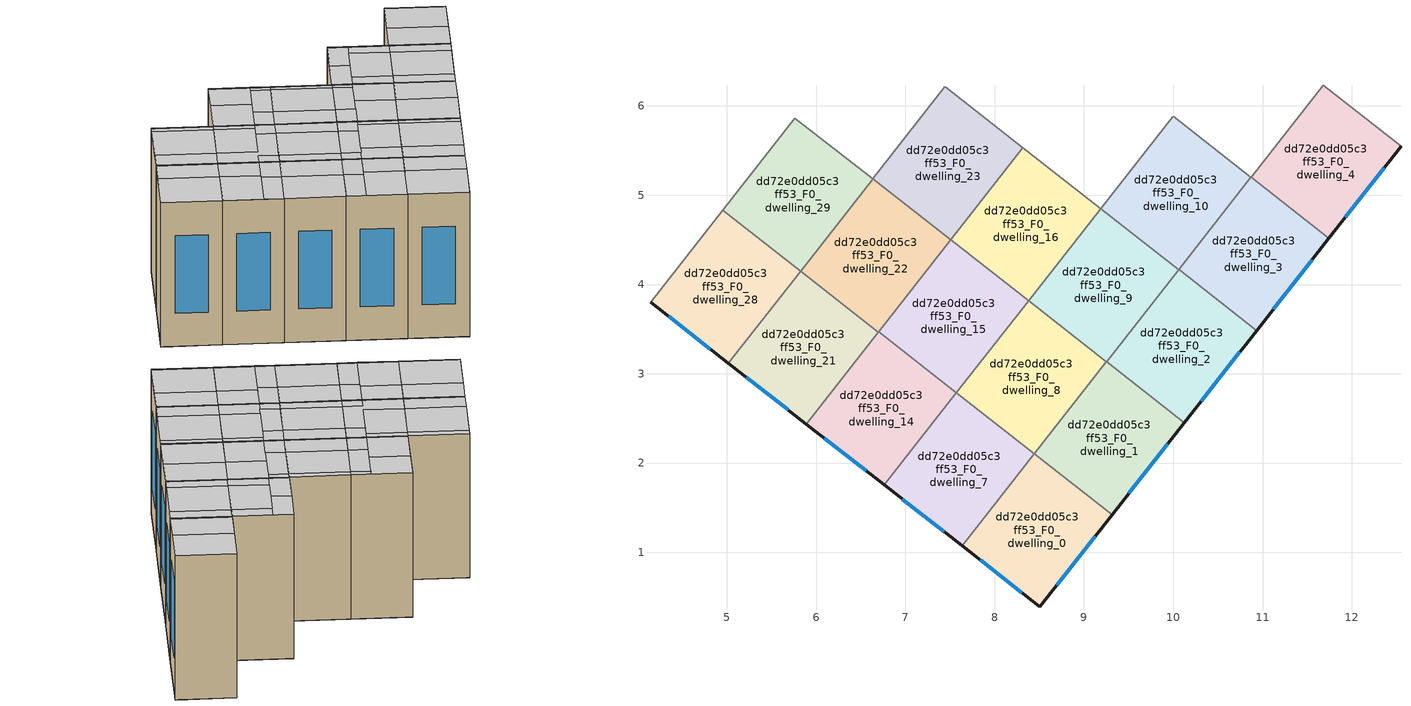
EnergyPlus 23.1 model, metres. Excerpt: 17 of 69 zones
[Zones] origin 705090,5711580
dd72e0dd05c3ff53_F0_dwelling_0
 floor ground (EU_floor_Construction): 8.51,0.39 9.31,1.42 8.44,2.11 7.64,1.07 z0
 wall outside (EU_wall_Construction): 9.31,1.42 8.51,0.39 7.64,1.07 z0:3
 wall to dd72e0dd05c3ff53_F0_dwelling_1 (EU_wall_Construction): 8.44,2.11 9.31,1.42 z0:3
 wall to dd72e0dd05c3ff53_F0_dwelling_7 (EU_wall_Construction): 7.64,1.07 8.44,2.1 z0:3
 window (EU_Window_Construction): 9.13,1.18 8.69,0.63 / 8.31,0.55 7.84,0.92 z0.69:2.31
 ceiling to dd72e0dd05c3ff53_F1_dwelling_0 (EU_floor_Construction): 9.02,1.05 8.51,0.39 7.64,1.07 8.15,1.73 z3
 ceiling to dd72e0dd05c3ff53_F1_dwelling_1 (EU_floor_Construction): 9.31,1.42 9.02,1.05 8.15,1.73 8.44,2.11 z3
dd72e0dd05c3ff53_F0_dwelling_1
 floor ground (EU_floor_Construction): 9.31,1.42 10.12,2.45 9.25,3.14 8.44,2.11 z0
 wall outside (EU_wall_Construction): 10.12,2.45 9.31,1.42 z0:3
 wall to dd72e0dd05c3ff53_F0_dwelling_2 (EU_wall_Construction): 9.25,3.14 10.12,2.45 z0:3
 wall to dd72e0dd05c3ff53_F0_dwelling_8 (EU_wall_Construction): 8.44,2.11 9.25,3.14 z0:3
 window (EU_Window_Construction): 9.94,2.22 9.5,1.66 z0.69:2.31
 ceiling to dd72e0dd05c3ff53_F1_dwelling_2 (EU_floor_Construction): 10.05,2.36 9.54,1.7 8.66,2.39 9.18,3.04 z3
 ceiling to dd72e0dd05c3ff53_F1_dwelling_3 (EU_floor_Construction): 10.12,2.45 10.05,2.36 9.18,3.04 9.25,3.14 z3
 ceiling to dd72e0dd05c3ff53_F1_dwelling_1 (EU_floor_Construction): 9.54,1.7 9.31,1.42 8.44,2.11 8.66,2.39 z3
dd72e0dd05c3ff53_F0_dwelling_10
 floor ground (EU_floor_Construction): 10.06,4.17 10.87,5.2 10,5.88 9.19,4.85 z0
 wall to dd72e0dd05c3ff53_F0_dwelling_9 (EU_wall_Construction): 10.06,4.17 9.19,4.85 z0:3
 wall to dd72e0dd05c3ff53_F0_dwelling_11 (EU_wall_Construction): 10,5.88 10.87,5.2 z0:3
 wall to dd72e0dd05c3ff53_F0_dwelling_17 (EU_wall_Construction): 9.19,4.85 10,5.88 z0:3
 wall to dd72e0dd05c3ff53_F0_dwelling_3 (EU_wall_Construction): 10.87,5.2 10.06,4.17 z0:3
 ceiling to dd72e0dd05c3ff53_F1_dwelling_5 (EU_floor_Construction): 10.72,5.01 10.21,4.36 9.63,4.81 10.14,5.47 z3
 ceiling to dd72e0dd05c3ff53_F1_dwelling_17 (EU_floor_Construction): 10.29,5.65 9.88,5.14 9.59,5.37 10,5.88 z3
 ceiling to dd72e0dd05c3ff53_F1_dwelling_16 (EU_floor_Construction): 9.88,5.14 9.48,4.62 9.19,4.85 9.59,5.36 z3
 ceiling to dd72e0dd05c3ff53_F1_dwelling_6 (EU_floor_Construction): 10.87,5.2 10.72,5.01 10.14,5.47 10.29,5.65 z3
 ceiling to dd72e0dd05c3ff53_F1_dwelling_4 (EU_floor_Construction): 10.21,4.36 10.06,4.17 9.48,4.62 9.63,4.81 z3
dd72e0dd05c3ff53_F0_dwelling_14
 floor ground (EU_floor_Construction): 6.76,1.75 7.57,2.79 6.7,3.47 5.89,2.44 z0
 wall outside (EU_wall_Construction): 6.76,1.75 5.89,2.44 z0:3
 wall to dd72e0dd05c3ff53_F0_dwelling_15 (EU_wall_Construction): 6.7,3.47 7.57,2.79 z0:3
 wall to dd72e0dd05c3ff53_F0_dwelling_21 (EU_wall_Construction): 5.89,2.44 6.7,3.47 z0:3
 wall to dd72e0dd05c3ff53_F0_dwelling_7 (EU_wall_Construction): 7.57,2.79 6.76,1.75 z0:3
 window (EU_Window_Construction): 6.56,1.91 6.09,2.28 z0.69:2.31
 ceiling to dd72e0dd05c3ff53_F1_dwelling_11 (EU_floor_Construction): 7.23,2.36 6.76,1.76 5.89,2.44 6.36,3.04 z3
 ceiling to dd72e0dd05c3ff53_F1_dwelling_12 (EU_floor_Construction): 7.57,2.79 7.23,2.36 6.36,3.04 6.7,3.47 z3
dd72e0dd05c3ff53_F0_dwelling_15
 floor ground (EU_floor_Construction): 7.57,2.79 8.38,3.82 7.51,4.5 6.7,3.47 z0
 wall to dd72e0dd05c3ff53_F0_dwelling_16 (EU_wall_Construction): 7.51,4.5 8.38,3.82 z0:3
 wall to dd72e0dd05c3ff53_F0_dwelling_22 (EU_wall_Construction): 6.7,3.47 7.51,4.5 z0:3
 wall to dd72e0dd05c3ff53_F0_dwelling_8 (EU_wall_Construction): 8.38,3.82 7.57,2.79 z0:3
 ceiling to dd72e0dd05c3ff53_F1_dwelling_12 (EU_floor_Construction): 7.71,2.96 7.57,2.79 6.7,3.47 6.83,3.64 z3
 ceiling to dd72e0dd05c3ff53_F1_dwelling_13 (EU_floor_Construction): 8.18,3.56 7.71,2.96 6.83,3.64 7.31,4.24 z3
 ceiling to dd72e0dd05c3ff53_F1_dwelling_14 (EU_floor_Construction): 8.38,3.82 8.18,3.56 7.31,4.24 7.51,4.5 z3
dd72e0dd05c3ff53_F0_dwelling_16
 floor ground (EU_floor_Construction): 8.38,3.82 9.19,4.85 8.32,5.53 7.51,4.5 z0
 wall to dd72e0dd05c3ff53_F0_dwelling_17 (EU_wall_Construction): 8.32,5.53 9.19,4.85 z0:3
 wall to dd72e0dd05c3ff53_F0_dwelling_23 (EU_wall_Construction): 7.51,4.5 8.32,5.53 z0:3
 wall to dd72e0dd05c3ff53_F0_dwelling_9 (EU_wall_Construction): 9.19,4.85 8.38,3.82 z0:3
 ceiling to dd72e0dd05c3ff53_F1_dwelling_14 (EU_floor_Construction): 8.65,4.16 8.38,3.82 7.51,4.5 7.78,4.85 z3
 ceiling to dd72e0dd05c3ff53_F1_dwelling_15 (EU_floor_Construction): 9.12,4.76 8.65,4.16 7.78,4.85 8.25,5.45 z3
 ceiling to dd72e0dd05c3ff53_F1_dwelling_16 (EU_floor_Construction): 8.84,5.12 9.19,4.85 9.12,4.76 8.25,5.45 8.32,5.53 z3
dd72e0dd05c3ff53_F0_dwelling_2
 floor ground (EU_floor_Construction): 10.12,2.45 10.93,3.49 10.06,4.17 9.25,3.14 z0
 wall outside (EU_wall_Construction): 10.93,3.49 10.12,2.45 z0:3
 wall to dd72e0dd05c3ff53_F0_dwelling_3 (EU_wall_Construction): 10.06,4.17 10.93,3.49 z0:3
 wall to dd72e0dd05c3ff53_F0_dwelling_9 (EU_wall_Construction): 9.25,3.14 10.06,4.17 z0:3
 window (EU_Window_Construction): 10.75,3.25 10.31,2.69 z0.69:2.31
 ceiling to dd72e0dd05c3ff53_F1_dwelling_3 (EU_floor_Construction): 10.56,3.02 10.12,2.45 9.25,3.14 9.69,3.7 z3
 ceiling to dd72e0dd05c3ff53_F1_dwelling_4 (EU_floor_Construction): 10.93,3.49 10.56,3.02 9.69,3.7 10.06,4.17 z3
dd72e0dd05c3ff53_F0_dwelling_21
 floor ground (EU_floor_Construction): 5.89,2.44 6.7,3.47 5.83,4.15 5.02,3.12 z0
 wall outside (EU_wall_Construction): 5.89,2.44 5.02,3.12 z0:3
 wall to dd72e0dd05c3ff53_F0_dwelling_22 (EU_wall_Construction): 5.83,4.15 6.7,3.47 z0:3
 wall to dd72e0dd05c3ff53_F0_dwelling_28 (EU_wall_Construction): 5.02,3.12 5.83,4.15 z0:3
 window (EU_Window_Construction): 5.69,2.59 5.22,2.96 z0.69:2.31
 ceiling to dd72e0dd05c3ff53_F1_dwelling_23 (EU_floor_Construction): 6.11,3.32 5.6,2.66 5.02,3.12 5.53,3.78 z3
 ceiling to dd72e0dd05c3ff53_F1_dwelling_12 (EU_floor_Construction): 6.7,3.47 6.36,3.04 6.07,3.27 6.41,3.7 z3
 ceiling adiabatic (EU_roof_Construction): 6.41,3.7 6.11,3.32 5.53,3.78 5.83,4.15 z3
 ceiling to dd72e0dd05c3ff53_F1_dwelling_11 (EU_floor_Construction): 6.36,3.04 5.89,2.44 5.6,2.66 6.07,3.27 z3
dd72e0dd05c3ff53_F0_dwelling_22
 floor ground (EU_floor_Construction): 6.7,3.47 7.51,4.5 6.64,5.18 5.83,4.15 z0
 wall to dd72e0dd05c3ff53_F0_dwelling_23 (EU_wall_Construction): 6.64,5.18 7.51,4.5 z0:3
 wall to dd72e0dd05c3ff53_F0_dwelling_29 (EU_wall_Construction): 5.83,4.15 6.64,5.18 z0:3
 ceiling to dd72e0dd05c3ff53_F1_dwelling_25 (EU_floor_Construction): 7.14,4.63 6.63,3.98 6.05,4.43 6.56,5.09 z3
 ceiling to dd72e0dd05c3ff53_F1_dwelling_12 (EU_floor_Construction): 6.83,3.64 6.7,3.47 6.41,3.7 6.54,3.87 z3
 ceiling to dd72e0dd05c3ff53_F1_dwelling_26 (EU_floor_Construction): 7.22,4.73 7.14,4.63 6.56,5.09 6.64,5.18 z3
 ceiling to dd72e0dd05c3ff53_F1_dwelling_14 (EU_floor_Construction): 7.51,4.5 7.31,4.24 7.02,4.47 7.22,4.73 z3
 ceiling adiabatic (EU_roof_Construction): 7.51,4.5 6.83,3.64 6.54,3.87 6.41,3.7 5.83,4.15 6.05,4.43 6.63,3.98 7.22,4.73 7.02,4.47 7.31,4.24 z3
dd72e0dd05c3ff53_F0_dwelling_23
 floor ground (EU_floor_Construction): 7.51,4.5 8.32,5.53 7.44,6.21 6.64,5.18 z0
 wall to dd72e0dd05c3ff53_F0_dwelling_24 (EU_wall_Construction): 7.44,6.21 8.32,5.53 z0:3
 wall to dd72e0dd05c3ff53_F0_dwelling_30 (EU_wall_Construction): 6.64,5.18 7.44,6.21 z0:3
 ceiling to dd72e0dd05c3ff53_F1_dwelling_26 (EU_floor_Construction): 7.66,5.29 7.22,4.73 6.64,5.18 7.08,5.75 z3
 ceiling to dd72e0dd05c3ff53_F1_dwelling_27 (EU_floor_Construction): 8.03,5.76 7.66,5.29 7.08,5.75 7.44,6.21 z3
 ceiling to dd72e0dd05c3ff53_F1_dwelling_14 (EU_floor_Construction): 7.78,4.85 7.51,4.5 7.22,4.73 7.49,5.07 z3
 ceiling to dd72e0dd05c3ff53_F1_dwelling_16 (EU_floor_Construction): 8.32,5.53 8.25,5.45 7.96,5.67 8.03,5.76 z3
 ceiling adiabatic (EU_roof_Construction): 8.32,5.53 7.51,4.5 7.78,4.85 7.49,5.07 7.96,5.67 8.25,5.45 z3
dd72e0dd05c3ff53_F0_dwelling_28
 floor ground (EU_floor_Construction): 5.02,3.12 5.83,4.15 4.95,4.83 4.15,3.8 z0
 wall outside (EU_wall_Construction): 5.02,3.12 4.15,3.8 z0:3
 wall adiabatic (EU_wall_Construction): 4.15,3.8 4.95,4.83 z0:3
 wall to dd72e0dd05c3ff53_F0_dwelling_29 (EU_wall_Construction): 4.95,4.83 5.83,4.15 z0:3
 window (EU_Window_Construction): 4.82,3.28 4.35,3.64 z0.69:2.31
 ceiling to dd72e0dd05c3ff53_F1_dwelling_24 (EU_floor_Construction): 5.83,4.15 5.53,3.78 4.66,4.46 4.95,4.83 z3
 ceiling to dd72e0dd05c3ff53_F1_dwelling_23 (EU_floor_Construction): 5.53,3.78 5.02,3.12 4.15,3.8 4.66,4.46 z3
dd72e0dd05c3ff53_F0_dwelling_29
 floor ground (EU_floor_Construction): 5.83,4.15 6.64,5.18 5.76,5.87 4.95,4.83 z0
 wall adiabatic (EU_wall_Construction): 4.95,4.83 5.76,5.87 z0:3
 wall to dd72e0dd05c3ff53_F0_dwelling_30 (EU_wall_Construction): 5.76,5.87 6.64,5.18 z0:3
 ceiling to dd72e0dd05c3ff53_F1_dwelling_25 (EU_floor_Construction): 6.56,5.09 6.05,4.43 5.18,5.11 5.69,5.77 z3
 ceiling to dd72e0dd05c3ff53_F1_dwelling_24 (EU_floor_Construction): 6.05,4.43 5.83,4.15 4.95,4.83 5.18,5.11 z3
 ceiling to dd72e0dd05c3ff53_F1_dwelling_26 (EU_floor_Construction): 6.64,5.18 6.56,5.09 5.69,5.77 5.76,5.86 z3
dd72e0dd05c3ff53_F0_dwelling_3
 floor ground (EU_floor_Construction): 10.93,3.49 11.74,4.52 10.87,5.2 10.06,4.17 z0
 wall outside (EU_wall_Construction): 11.74,4.52 10.93,3.49 z0:3
 wall to dd72e0dd05c3ff53_F0_dwelling_4 (EU_wall_Construction): 10.87,5.2 11.74,4.52 z0:3
 window (EU_Window_Construction): 11.55,4.28 11.12,3.72 z0.69:2.31
 ceiling to dd72e0dd05c3ff53_F1_dwelling_6 (EU_floor_Construction): 11.74,4.52 11.59,4.33 10.72,5.01 10.87,5.2 z3
 ceiling to dd72e0dd05c3ff53_F1_dwelling_5 (EU_floor_Construction): 11.59,4.33 11.08,3.67 10.21,4.36 10.72,5.01 z3
 ceiling to dd72e0dd05c3ff53_F1_dwelling_4 (EU_floor_Construction): 11.08,3.67 10.93,3.49 10.06,4.17 10.21,4.36 z3
dd72e0dd05c3ff53_F0_dwelling_4
 floor ground (EU_floor_Construction): 11.74,4.52 12.55,5.55 11.68,6.23 10.87,5.2 z0
 wall outside (EU_wall_Construction): 12.55,5.55 11.74,4.52 z0:3
 wall to dd72e0dd05c3ff53_F0_dwelling_5 (EU_wall_Construction): 11.68,6.23 12.55,5.55 z0:3
 wall to dd72e0dd05c3ff53_F0_dwelling_11 (EU_wall_Construction): 10.87,5.2 11.68,6.23 z0:3
 window (EU_Window_Construction): 12.36,5.31 11.93,4.76 z0.69:2.31
 ceiling to dd72e0dd05c3ff53_F1_dwelling_7 (EU_floor_Construction): 12.55,5.55 12.11,4.99 11.24,5.67 11.68,6.23 z3
 ceiling to dd72e0dd05c3ff53_F1_dwelling_6 (EU_floor_Construction): 12.11,4.99 11.74,4.52 10.87,5.2 11.24,5.67 z3
dd72e0dd05c3ff53_F0_dwelling_7
 floor ground (EU_floor_Construction): 7.64,1.07 8.44,2.1 7.57,2.79 6.76,1.75 z0
 wall outside (EU_wall_Construction): 7.64,1.07 6.76,1.75 z0:3
 wall to dd72e0dd05c3ff53_F0_dwelling_8 (EU_wall_Construction): 7.57,2.79 8.44,2.1 z0:3
 window (EU_Window_Construction): 7.43,1.23 6.96,1.6 z0.69:2.31
 ceiling to dd72e0dd05c3ff53_F1_dwelling_1 (EU_floor_Construction): 8.44,2.1 8.15,1.73 7.57,2.18 7.86,2.56 z3
 ceiling to dd72e0dd05c3ff53_F1_dwelling_0 (EU_floor_Construction): 7.73,2.4 7.57,2.18 8.15,1.73 7.64,1.07 7.05,1.53 7.52,2.13 z3
 ceiling to dd72e0dd05c3ff53_F1_dwelling_11 (EU_floor_Construction): 7.52,2.13 7.05,1.53 6.76,1.76 7.23,2.36 z3
 ceiling to dd72e0dd05c3ff53_F1_dwelling_12 (EU_floor_Construction): 7.86,2.56 7.83,2.52 7.52,2.13 7.23,2.36 7.57,2.79 z3
dd72e0dd05c3ff53_F0_dwelling_8
 floor ground (EU_floor_Construction): 8.44,2.1 9.25,3.14 8.38,3.82 7.57,2.79 z0
 wall to dd72e0dd05c3ff53_F0_dwelling_9 (EU_wall_Construction): 8.38,3.82 9.25,3.14 z0:3
 ceiling to dd72e0dd05c3ff53_F1_dwelling_2 (EU_floor_Construction): 9.18,3.04 8.66,2.39 8.08,2.84 8.6,3.5 z3
 ceiling to dd72e0dd05c3ff53_F1_dwelling_13 (EU_floor_Construction): 8.47,3.33 8,2.73 7.71,2.96 8.18,3.56 z3
 ceiling to dd72e0dd05c3ff53_F1_dwelling_1 (EU_floor_Construction): 8.66,2.39 8.44,2.1 7.86,2.56 8.08,2.84 z3
 ceiling to dd72e0dd05c3ff53_F1_dwelling_14 (EU_floor_Construction): 8.67,3.59 8.47,3.33 8.18,3.56 8.38,3.82 z3
 ceiling to dd72e0dd05c3ff53_F1_dwelling_12 (EU_floor_Construction): 8,2.73 7.86,2.56 7.57,2.79 7.71,2.96 z3
 ceiling to dd72e0dd05c3ff53_F1_dwelling_3 (EU_floor_Construction): 9.25,3.14 9.18,3.04 8.6,3.5 8.67,3.59 z3
dd72e0dd05c3ff53_F0_dwelling_9
 floor ground (EU_floor_Construction): 9.25,3.14 10.06,4.17 9.19,4.85 8.38,3.82 z0
 ceiling to dd72e0dd05c3ff53_F1_dwelling_4 (EU_floor_Construction): 10.06,4.17 9.69,3.7 9.11,4.16 9.48,4.62 z3
 ceiling to dd72e0dd05c3ff53_F1_dwelling_14 (EU_floor_Construction): 8.94,3.93 8.67,3.59 8.38,3.82 8.65,4.16 z3
 ceiling adiabatic (EU_roof_Construction): 9.69,3.7 9.25,3.14 8.67,3.59 9.11,4.16 z3
 ceiling to dd72e0dd05c3ff53_F1_dwelling_15 (EU_floor_Construction): 9.41,4.54 8.94,3.93 8.65,4.16 9.12,4.76 z3
 ceiling to dd72e0dd05c3ff53_F1_dwelling_16 (EU_floor_Construction): 9.48,4.62 9.41,4.54 9.12,4.76 9.19,4.85 z3
[Building]
EU S2 Campaign: North Axis=0; Terrain=City; Solar Distribution=FullExterior
[Site:Location]
London: Latitude=51.5; Longitude=-0.5; Time Zone=0; Elevation=25
[SizingPeriod:WeatherFileDays]
AnnualSizingPeriod: Begin Month=1; Begin Day of Month=1; End Month=12; End Day of Month=31; Day of Week for Start Day=Monday; Use Weather File Daylight Saving Period=No; Use Weather File Rain and Snow Indicators=No
[MATERIAL]
EU_InternalMass_Material: Roughness=MediumRough; Thickness=0.1; Conductivity=1; Density=1800; Specific Heat=900; Thermal Absorptance=0.9; Solar Absorptance=0.7; Visible Absorptance=0.7
[MATERIAL:NOMASS] Roughness=MediumRough; Thermal Absorptance=0.9; Solar Absorptance=0.7; Visible Absorptance=0.7
Name | Thermal Resistance
EU_wall_NoMass | 0.635353
EU_roof_NoMass | 0.675062
EU_floor_NoMass | 1.96382
[WINDOWMATERIAL:SIMPLEGLAZINGSYSTEM]
EU_Window_SimpleGlazing: UFactor=2.96269; Solar Heat Gain Coefficient=0.76; Visible Transmittance=0.76
[CONSTRUCTION]
EU_wall_Construction: EU_wall_NoMass
EU_roof_Construction: EU_roof_NoMass
EU_floor_Construction: EU_floor_NoMass
EU_InternalMass_Construction: EU_InternalMass_Material
EU_Window_Construction: EU_Window_SimpleGlazing
[ZONE] Type=1; Multiplier=1; Ceiling Height=autocalculate; Floor Area=autocalculate; Part of Total Floor Area=Yes
Name | Volume
dd72e0dd05c3ff53_F0_dwelling_0 | 4.35205
dd72e0dd05c3ff53_F0_dwelling_1; dd72e0dd05c3ff53_F0_dwelling_23; dd72e0dd05c3ff53_F0_dwelling_9 | 4.35352
dd72e0dd05c3ff53_F0_dwelling_10 | 4.36011
dd72e0dd05c3ff53_F0_dwelling_14; dd72e0dd05c3ff53_F0_dwelling_16 | 4.35425
dd72e0dd05c3ff53_F0_dwelling_15 | 4.35718
dd72e0dd05c3ff53_F0_dwelling_2; dd72e0dd05c3ff53_F0_dwelling_21; dd72e0dd05c3ff53_F0_dwelling_28; dd72e0dd05c3ff53_F0_dwelling_4; dd72e0dd05c3ff53_F0_dwelling_8 | 4.35498
dd72e0dd05c3ff53_F0_dwelling_22; dd72e0dd05c3ff53_F0_dwelling_7 | 4.35571
dd72e0dd05c3ff53_F0_dwelling_29 | 4.35645
dd72e0dd05c3ff53_F0_dwelling_3 | 4.359375
[INTERNALMASS] Construction=EU_InternalMass_Construction
Name | Zone or ZoneList | Surface Area
dd72e0dd05c3ff53_F0_dwelling_0_EU_InternalMass | dd72e0dd05c3ff53_F0_dwelling_0 | 1.45075
dd72e0dd05c3ff53_F0_dwelling_1_EU_InternalMass | dd72e0dd05c3ff53_F0_dwelling_1 | 1.45142
dd72e0dd05c3ff53_F0_dwelling_2_EU_InternalMass | dd72e0dd05c3ff53_F0_dwelling_2 | 1.45156
dd72e0dd05c3ff53_F0_dwelling_3_EU_InternalMass | dd72e0dd05c3ff53_F0_dwelling_3 | 1.45309
dd72e0dd05c3ff53_F0_dwelling_4_EU_InternalMass | dd72e0dd05c3ff53_F0_dwelling_4 | 1.45156
dd72e0dd05c3ff53_F0_dwelling_7_EU_InternalMass | dd72e0dd05c3ff53_F0_dwelling_7 | 1.45161
dd72e0dd05c3ff53_F0_dwelling_8_EU_InternalMass | dd72e0dd05c3ff53_F0_dwelling_8 | 1.45159
dd72e0dd05c3ff53_F0_dwelling_9_EU_InternalMass | dd72e0dd05c3ff53_F0_dwelling_9 | 1.45158
dd72e0dd05c3ff53_F0_dwelling_10_EU_InternalMass | dd72e0dd05c3ff53_F0_dwelling_10 | 1.45329
dd72e0dd05c3ff53_F0_dwelling_14_EU_InternalMass | dd72e0dd05c3ff53_F0_dwelling_14 | 1.45161
dd72e0dd05c3ff53_F0_dwelling_15_EU_InternalMass | dd72e0dd05c3ff53_F0_dwelling_15 | 1.45245
dd72e0dd05c3ff53_F0_dwelling_16_EU_InternalMass | dd72e0dd05c3ff53_F0_dwelling_16 | 1.45156
dd72e0dd05c3ff53_F0_dwelling_21_EU_InternalMass | dd72e0dd05c3ff53_F0_dwelling_21 | 1.45161
dd72e0dd05c3ff53_F0_dwelling_22_EU_InternalMass | dd72e0dd05c3ff53_F0_dwelling_22 | 1.45142
dd72e0dd05c3ff53_F0_dwelling_23_EU_InternalMass | dd72e0dd05c3ff53_F0_dwelling_23 | 1.45156
dd72e0dd05c3ff53_F0_dwelling_28_EU_InternalMass | dd72e0dd05c3ff53_F0_dwelling_28 | 1.45161
dd72e0dd05c3ff53_F0_dwelling_29_EU_InternalMass | dd72e0dd05c3ff53_F0_dwelling_29 | 1.45245
[OTHEREQUIPMENT] Fuel Type=Electricity; Design Level Calculation Method=Watts/Area; Power per Zone Floor Area=1; Fraction Latent=0; Fraction Radiant=0; Fraction Lost=0; Carbon Dioxide Generation Rate=0; EndUse Subcategory=EU_Step8_InternalGains
Name | Zone or ZoneList or Space or SpaceList | Schedule
EU_Step8_InternalGain_dd72e0dd05c3ff53_F0_dwelling_0_f000 | dd72e0dd05c3ff53_F0_dwelling_0 | EU_Step8_GainSchedule_dd72e0dd05c3ff53_F0_dwelling_0_f000
EU_Step8_InternalGain_dd72e0dd05c3ff53_F0_dwelling_1_f000 | dd72e0dd05c3ff53_F0_dwelling_1 | EU_Step8_GainSchedule_dd72e0dd05c3ff53_F0_dwelling_1_f000
EU_Step8_InternalGain_dd72e0dd05c3ff53_F0_dwelling_2_f000 | dd72e0dd05c3ff53_F0_dwelling_2 | EU_Step8_GainSchedule_dd72e0dd05c3ff53_F0_dwelling_2_f000
EU_Step8_InternalGain_dd72e0dd05c3ff53_F0_dwelling_3_f000 | dd72e0dd05c3ff53_F0_dwelling_3 | EU_Step8_GainSchedule_dd72e0dd05c3ff53_F0_dwelling_3_f000
EU_Step8_InternalGain_dd72e0dd05c3ff53_F0_dwelling_4_f000 | dd72e0dd05c3ff53_F0_dwelling_4 | EU_Step8_GainSchedule_dd72e0dd05c3ff53_F0_dwelling_4_f000
EU_Step8_InternalGain_dd72e0dd05c3ff53_F0_dwelling_7_f000 | dd72e0dd05c3ff53_F0_dwelling_7 | EU_Step8_GainSchedule_dd72e0dd05c3ff53_F0_dwelling_7_f000
EU_Step8_InternalGain_dd72e0dd05c3ff53_F0_dwelling_8_f000 | dd72e0dd05c3ff53_F0_dwelling_8 | EU_Step8_GainSchedule_dd72e0dd05c3ff53_F0_dwelling_8_f000
EU_Step8_InternalGain_dd72e0dd05c3ff53_F0_dwelling_9_f000 | dd72e0dd05c3ff53_F0_dwelling_9 | EU_Step8_GainSchedule_dd72e0dd05c3ff53_F0_dwelling_9_f000
EU_Step8_InternalGain_dd72e0dd05c3ff53_F0_dwelling_10_f000 | dd72e0dd05c3ff53_F0_dwelling_10 | EU_Step8_GainSchedule_dd72e0dd05c3ff53_F0_dwelling_10_f000
EU_Step8_InternalGain_dd72e0dd05c3ff53_F0_dwelling_14_f000 | dd72e0dd05c3ff53_F0_dwelling_14 | EU_Step8_GainSchedule_dd72e0dd05c3ff53_F0_dwelling_14_f000
EU_Step8_InternalGain_dd72e0dd05c3ff53_F0_dwelling_15_f000 | dd72e0dd05c3ff53_F0_dwelling_15 | EU_Step8_GainSchedule_dd72e0dd05c3ff53_F0_dwelling_15_f000
EU_Step8_InternalGain_dd72e0dd05c3ff53_F0_dwelling_16_f000 | dd72e0dd05c3ff53_F0_dwelling_16 | EU_Step8_GainSchedule_dd72e0dd05c3ff53_F0_dwelling_16_f000
EU_Step8_InternalGain_dd72e0dd05c3ff53_F0_dwelling_21_f000 | dd72e0dd05c3ff53_F0_dwelling_21 | EU_Step8_GainSchedule_dd72e0dd05c3ff53_F0_dwelling_21_f000
EU_Step8_InternalGain_dd72e0dd05c3ff53_F0_dwelling_22_f000 | dd72e0dd05c3ff53_F0_dwelling_22 | EU_Step8_GainSchedule_dd72e0dd05c3ff53_F0_dwelling_22_f000
EU_Step8_InternalGain_dd72e0dd05c3ff53_F0_dwelling_23_f000 | dd72e0dd05c3ff53_F0_dwelling_23 | EU_Step8_GainSchedule_dd72e0dd05c3ff53_F0_dwelling_23_f000
EU_Step8_InternalGain_dd72e0dd05c3ff53_F0_dwelling_28_f000 | dd72e0dd05c3ff53_F0_dwelling_28 | EU_Step8_GainSchedule_dd72e0dd05c3ff53_F0_dwelling_28_f000
EU_Step8_InternalGain_dd72e0dd05c3ff53_F0_dwelling_29_f000 | dd72e0dd05c3ff53_F0_dwelling_29 | EU_Step8_GainSchedule_dd72e0dd05c3ff53_F0_dwelling_29_f000
[ZONEVENTILATION:DESIGNFLOWRATE] Schedule=EU_AlwaysOn; Design Flow Rate Calculation Method=AirChanges/Hour; Air Changes per Hour=0.555504; Ventilation Type=Natural; Fan Pressure Rise=0; Fan Total Efficiency=1; Constant Term Coefficient=1; Temperature Term Coefficient=0; Velocity Term Coefficient=0; Velocity Squared Term Coefficient=0; Minimum Indoor Temperature=-100; Maximum Indoor Temperature=100; Delta Temperature=-100; Minimum Outdoor Temperature=-100; Maximum Outdoor Temperature=100; Maximum Wind Speed=40
Name | Zone or ZoneList or Space or SpaceList
EU_ConstantAir_dd72e0dd05c3ff53_F0_dwelling_0 | dd72e0dd05c3ff53_F0_dwelling_0
EU_ConstantAir_dd72e0dd05c3ff53_F0_dwelling_1 | dd72e0dd05c3ff53_F0_dwelling_1
EU_ConstantAir_dd72e0dd05c3ff53_F0_dwelling_2 | dd72e0dd05c3ff53_F0_dwelling_2
EU_ConstantAir_dd72e0dd05c3ff53_F0_dwelling_3 | dd72e0dd05c3ff53_F0_dwelling_3
EU_ConstantAir_dd72e0dd05c3ff53_F0_dwelling_4 | dd72e0dd05c3ff53_F0_dwelling_4
EU_ConstantAir_dd72e0dd05c3ff53_F0_dwelling_7 | dd72e0dd05c3ff53_F0_dwelling_7
EU_ConstantAir_dd72e0dd05c3ff53_F0_dwelling_8 | dd72e0dd05c3ff53_F0_dwelling_8
EU_ConstantAir_dd72e0dd05c3ff53_F0_dwelling_9 | dd72e0dd05c3ff53_F0_dwelling_9
EU_ConstantAir_dd72e0dd05c3ff53_F0_dwelling_10 | dd72e0dd05c3ff53_F0_dwelling_10
EU_ConstantAir_dd72e0dd05c3ff53_F0_dwelling_14 | dd72e0dd05c3ff53_F0_dwelling_14
EU_ConstantAir_dd72e0dd05c3ff53_F0_dwelling_15 | dd72e0dd05c3ff53_F0_dwelling_15
EU_ConstantAir_dd72e0dd05c3ff53_F0_dwelling_16 | dd72e0dd05c3ff53_F0_dwelling_16
EU_ConstantAir_dd72e0dd05c3ff53_F0_dwelling_21 | dd72e0dd05c3ff53_F0_dwelling_21
EU_ConstantAir_dd72e0dd05c3ff53_F0_dwelling_22 | dd72e0dd05c3ff53_F0_dwelling_22
EU_ConstantAir_dd72e0dd05c3ff53_F0_dwelling_23 | dd72e0dd05c3ff53_F0_dwelling_23
EU_ConstantAir_dd72e0dd05c3ff53_F0_dwelling_28 | dd72e0dd05c3ff53_F0_dwelling_28
EU_ConstantAir_dd72e0dd05c3ff53_F0_dwelling_29 | dd72e0dd05c3ff53_F0_dwelling_29
[HVACTEMPLATE:THERMOSTAT] Constant Heating Setpoint=20; Constant Cooling Setpoint=50
EU_HeatOnly_dd72e0dd05c3ff53_F0_dwelling_0; EU_HeatOnly_dd72e0dd05c3ff53_F0_dwelling_1; EU_HeatOnly_dd72e0dd05c3ff53_F0_dwelling_2; EU_HeatOnly_dd72e0dd05c3ff53_F0_dwelling_3; EU_HeatOnly_dd72e0dd05c3ff53_F0_dwelling_4; EU_HeatOnly_dd72e0dd05c3ff53_F0_dwelling_5; EU_HeatOnly_dd72e0dd05c3ff53_F0_dwelling_6; EU_HeatOnly_dd72e0dd05c3ff53_F0_dwelling_7; EU_HeatOnly_dd72e0dd05c3ff53_F0_dwelling_8; EU_HeatOnly_dd72e0dd05c3ff53_F0_dwelling_9; EU_HeatOnly_dd72e0dd05c3ff53_F0_dwelling_10; EU_HeatOnly_dd72e0dd05c3ff53_F0_dwelling_11; EU_HeatOnly_dd72e0dd05c3ff53_F0_dwelling_12; EU_HeatOnly_dd72e0dd05c3ff53_F0_dwelling_13; EU_HeatOnly_dd72e0dd05c3ff53_F0_dwelling_14; EU_HeatOnly_dd72e0dd05c3ff53_F0_dwelling_15; EU_HeatOnly_dd72e0dd05c3ff53_F0_dwelling_16; EU_HeatOnly_dd72e0dd05c3ff53_F0_dwelling_17; EU_HeatOnly_dd72e0dd05c3ff53_F0_dwelling_18; EU_HeatOnly_dd72e0dd05c3ff53_F0_dwelling_19; EU_HeatOnly_dd72e0dd05c3ff53_F0_dwelling_20; EU_HeatOnly_dd72e0dd05c3ff53_F0_dwelling_21; EU_HeatOnly_dd72e0dd05c3ff53_F0_dwelling_22; EU_HeatOnly_dd72e0dd05c3ff53_F0_dwelling_23; EU_HeatOnly_dd72e0dd05c3ff53_F0_dwelling_24; EU_HeatOnly_dd72e0dd05c3ff53_F0_dwelling_25; EU_HeatOnly_dd72e0dd05c3ff53_F0_dwelling_26; EU_HeatOnly_dd72e0dd05c3ff53_F0_dwelling_27; EU_HeatOnly_dd72e0dd05c3ff53_F0_dwelling_28; EU_HeatOnly_dd72e0dd05c3ff53_F0_dwelling_29; EU_HeatOnly_dd72e0dd05c3ff53_F0_dwelling_30; EU_HeatOnly_dd72e0dd05c3ff53_F0_dwelling_31; EU_HeatOnly_dd72e0dd05c3ff53_F0_dwelling_32; EU_HeatOnly_dd72e0dd05c3ff53_F0_dwelling_33; EU_HeatOnly_dd72e0dd05c3ff53_F0_dwelling_34; EU_HeatOnly_dd72e0dd05c3ff53_F1_dwelling_0; EU_HeatOnly_dd72e0dd05c3ff53_F1_dwelling_1; EU_HeatOnly_dd72e0dd05c3ff53_F1_dwelling_2; EU_HeatOnly_dd72e0dd05c3ff53_F1_dwelling_3; EU_HeatOnly_dd72e0dd05c3ff53_F1_dwelling_4; EU_HeatOnly_dd72e0dd05c3ff53_F1_dwelling_5; EU_HeatOnly_dd72e0dd05c3ff53_F1_dwelling_6; EU_HeatOnly_dd72e0dd05c3ff53_F1_dwelling_7; EU_HeatOnly_dd72e0dd05c3ff53_F1_dwelling_8; EU_HeatOnly_dd72e0dd05c3ff53_F1_dwelling_9; EU_HeatOnly_dd72e0dd05c3ff53_F1_dwelling_10; EU_HeatOnly_dd72e0dd05c3ff53_F1_dwelling_11; EU_HeatOnly_dd72e0dd05c3ff53_F1_dwelling_12; EU_HeatOnly_dd72e0dd05c3ff53_F1_dwelling_13; EU_HeatOnly_dd72e0dd05c3ff53_F1_dwelling_14; EU_HeatOnly_dd72e0dd05c3ff53_F1_dwelling_15; EU_HeatOnly_dd72e0dd05c3ff53_F1_dwelling_16; EU_HeatOnly_dd72e0dd05c3ff53_F1_dwelling_17; EU_HeatOnly_dd72e0dd05c3ff53_F1_dwelling_18; EU_HeatOnly_dd72e0dd05c3ff53_F1_dwelling_19; EU_HeatOnly_dd72e0dd05c3ff53_F1_dwelling_20; EU_HeatOnly_dd72e0dd05c3ff53_F1_dwelling_21; EU_HeatOnly_dd72e0dd05c3ff53_F1_dwelling_22; EU_HeatOnly_dd72e0dd05c3ff53_F1_dwelling_23; EU_HeatOnly_dd72e0dd05c3ff53_F1_dwelling_24; EU_HeatOnly_dd72e0dd05c3ff53_F1_dwelling_25; EU_HeatOnly_dd72e0dd05c3ff53_F1_dwelling_26; EU_HeatOnly_dd72e0dd05c3ff53_F1_dwelling_27; EU_HeatOnly_dd72e0dd05c3ff53_F1_dwelling_28; EU_HeatOnly_dd72e0dd05c3ff53_F1_dwelling_29; EU_HeatOnly_dd72e0dd05c3ff53_F1_dwelling_30; EU_HeatOnly_dd72e0dd05c3ff53_F1_dwelling_31; EU_HeatOnly_dd72e0dd05c3ff53_F1_dwelling_32; EU_HeatOnly_dd72e0dd05c3ff53_F1_dwelling_33
[HVACTEMPLATE:ZONE:IDEALLOADSAIRSYSTEM] System Availability Schedule=EU_AlwaysOn; Maximum Heating Supply Air Temperature=50; Minimum Cooling Supply Air Temperature=13; Maximum Heating Supply Air Humidity Ratio=0.0156; Minimum Cooling Supply Air Humidity Ratio=0.0077; Heating Limit=NoLimit; Cooling Limit=NoLimit; Heating Availability Schedule=EU_AlwaysOn; Cooling Availability Schedule=EU_CoolingOff; Dehumidification Control Type=ConstantSensibleHeatRatio; Cooling Sensible Heat Ratio=0.7; Dehumidification Setpoint=60; Humidification Control Type=None; Humidification Setpoint=30; Outdoor Air Method=None; Outdoor Air Flow Rate per Person=0.00944; Outdoor Air Flow Rate per Zone Floor Area=0; Outdoor Air Flow Rate per Zone=0; Demand Controlled Ventilation Type=None; Outdoor Air Economizer Type=NoEconomizer; Heat Recovery Type=None; Sensible Heat Recovery Effectiveness=0.7; Latent Heat Recovery Effectiveness=0.65
Name | Template Thermostat
dd72e0dd05c3ff53_F0_dwelling_0 | EU_HeatOnly_dd72e0dd05c3ff53_F0_dwelling_0
dd72e0dd05c3ff53_F0_dwelling_1 | EU_HeatOnly_dd72e0dd05c3ff53_F0_dwelling_1
dd72e0dd05c3ff53_F0_dwelling_2 | EU_HeatOnly_dd72e0dd05c3ff53_F0_dwelling_2
dd72e0dd05c3ff53_F0_dwelling_3 | EU_HeatOnly_dd72e0dd05c3ff53_F0_dwelling_3
dd72e0dd05c3ff53_F0_dwelling_4 | EU_HeatOnly_dd72e0dd05c3ff53_F0_dwelling_4
dd72e0dd05c3ff53_F0_dwelling_7 | EU_HeatOnly_dd72e0dd05c3ff53_F0_dwelling_7
dd72e0dd05c3ff53_F0_dwelling_8 | EU_HeatOnly_dd72e0dd05c3ff53_F0_dwelling_8
dd72e0dd05c3ff53_F0_dwelling_9 | EU_HeatOnly_dd72e0dd05c3ff53_F0_dwelling_9
dd72e0dd05c3ff53_F0_dwelling_10 | EU_HeatOnly_dd72e0dd05c3ff53_F0_dwelling_10
dd72e0dd05c3ff53_F0_dwelling_14 | EU_HeatOnly_dd72e0dd05c3ff53_F0_dwelling_14
dd72e0dd05c3ff53_F0_dwelling_15 | EU_HeatOnly_dd72e0dd05c3ff53_F0_dwelling_15
dd72e0dd05c3ff53_F0_dwelling_16 | EU_HeatOnly_dd72e0dd05c3ff53_F0_dwelling_16
dd72e0dd05c3ff53_F0_dwelling_21 | EU_HeatOnly_dd72e0dd05c3ff53_F0_dwelling_21
dd72e0dd05c3ff53_F0_dwelling_22 | EU_HeatOnly_dd72e0dd05c3ff53_F0_dwelling_22
dd72e0dd05c3ff53_F0_dwelling_23 | EU_HeatOnly_dd72e0dd05c3ff53_F0_dwelling_23
dd72e0dd05c3ff53_F0_dwelling_28 | EU_HeatOnly_dd72e0dd05c3ff53_F0_dwelling_28
dd72e0dd05c3ff53_F0_dwelling_29 | EU_HeatOnly_dd72e0dd05c3ff53_F0_dwelling_29
[SIZING:ZONE] Zone Cooling Design Supply Air Temperature Input Method=SupplyAirTemperature; Zone Cooling Design Supply Air Temperature=13; Zone Heating Design Supply Air Temperature Input Method=SupplyAirTemperature; Zone Heating Design Supply Air Temperature=50; Zone Cooling Design Supply Air Humidity Ratio=0.008; Zone Heating Design Supply Air Humidity Ratio=0.008; Cooling Design Air Flow Method=DesignDay; Cooling Design Air Flow Rate=0; Cooling Minimum Air Flow per Zone Floor Area=0.000762; Cooling Minimum Air Flow=0; Cooling Minimum Air Flow Fraction=0.2; Heating Design Air Flow Method=DesignDay; Heating Design Air Flow Rate=0; Heating Maximum Air Flow per Zone Floor Area=0.002032; Heating Maximum Air Flow=0.141576; Heating Maximum Air Flow Fraction=0.3; Account for Dedicated Outdoor Air System=No; Dedicated Outdoor Air System Control Strategy=NeutralSupplyAir; Dedicated Outdoor Air Low Setpoint Temperature for Design=autosize; Dedicated Outdoor Air High Setpoint Temperature for Design=autosize; Zone Load Sizing Method=Sensible Load Only No Latent Load; Zone Latent Cooling Design Supply Air Humidity Ratio Input Method=HumidityRatioDifference; Zone Cooling Design Supply Air Humidity Ratio Difference=0.005; Zone Latent Heating Design Supply Air Humidity Ratio Input Method=HumidityRatioDifference; Zone Humidification Design Supply Air Humidity Ratio Difference=0.005
dd72e0dd05c3ff53_F0_dwelling_0; dd72e0dd05c3ff53_F0_dwelling_1; dd72e0dd05c3ff53_F0_dwelling_2; dd72e0dd05c3ff53_F0_dwelling_3; dd72e0dd05c3ff53_F0_dwelling_4; dd72e0dd05c3ff53_F0_dwelling_7; dd72e0dd05c3ff53_F0_dwelling_8; dd72e0dd05c3ff53_F0_dwelling_9; dd72e0dd05c3ff53_F0_dwelling_10; dd72e0dd05c3ff53_F0_dwelling_14; dd72e0dd05c3ff53_F0_dwelling_15; dd72e0dd05c3ff53_F0_dwelling_16; dd72e0dd05c3ff53_F0_dwelling_21; dd72e0dd05c3ff53_F0_dwelling_22; dd72e0dd05c3ff53_F0_dwelling_23; dd72e0dd05c3ff53_F0_dwelling_28; dd72e0dd05c3ff53_F0_dwelling_29
[SCHEDULE:CONSTANT]
Name | Hourly Value
EU_AlwaysOn | 1
EU_CoolingOff | 0
[SCHEDULE:FILE] Column Number=1; Rows to Skip at Top=0; Number of Hours of Data=8760; Column Separator=Comma; Interpolate to Timestep=No; Minutes per Item=60; Adjust Schedule for Daylight Savings=Yes
Name | File
EU_Step8_GainSchedule_dd72e0dd05c3ff53_F0_dwelling_0_f000 | ../../schedules/dd72e0dd05c3ff53/dd72e0dd05c3ff53_F0_dwelling_0_f000_gain.csv
EU_Step8_GainSchedule_dd72e0dd05c3ff53_F0_dwelling_1_f000 | ../../schedules/dd72e0dd05c3ff53/dd72e0dd05c3ff53_F0_dwelling_1_f000_gain.csv
EU_Step8_GainSchedule_dd72e0dd05c3ff53_F0_dwelling_2_f000 | ../../schedules/dd72e0dd05c3ff53/dd72e0dd05c3ff53_F0_dwelling_2_f000_gain.csv
EU_Step8_GainSchedule_dd72e0dd05c3ff53_F0_dwelling_3_f000 | ../../schedules/dd72e0dd05c3ff53/dd72e0dd05c3ff53_F0_dwelling_3_f000_gain.csv
EU_Step8_GainSchedule_dd72e0dd05c3ff53_F0_dwelling_4_f000 | ../../schedules/dd72e0dd05c3ff53/dd72e0dd05c3ff53_F0_dwelling_4_f000_gain.csv
EU_Step8_GainSchedule_dd72e0dd05c3ff53_F0_dwelling_7_f000 | ../../schedules/dd72e0dd05c3ff53/dd72e0dd05c3ff53_F0_dwelling_7_f000_gain.csv
EU_Step8_GainSchedule_dd72e0dd05c3ff53_F0_dwelling_8_f000 | ../../schedules/dd72e0dd05c3ff53/dd72e0dd05c3ff53_F0_dwelling_8_f000_gain.csv
EU_Step8_GainSchedule_dd72e0dd05c3ff53_F0_dwelling_9_f000 | ../../schedules/dd72e0dd05c3ff53/dd72e0dd05c3ff53_F0_dwelling_9_f000_gain.csv
EU_Step8_GainSchedule_dd72e0dd05c3ff53_F0_dwelling_10_f000 | ../../schedules/dd72e0dd05c3ff53/dd72e0dd05c3ff53_F0_dwelling_10_f000_gain.csv
EU_Step8_GainSchedule_dd72e0dd05c3ff53_F0_dwelling_14_f000 | ../../schedules/dd72e0dd05c3ff53/dd72e0dd05c3ff53_F0_dwelling_14_f000_gain.csv
EU_Step8_GainSchedule_dd72e0dd05c3ff53_F0_dwelling_15_f000 | ../../schedules/dd72e0dd05c3ff53/dd72e0dd05c3ff53_F0_dwelling_15_f000_gain.csv
EU_Step8_GainSchedule_dd72e0dd05c3ff53_F0_dwelling_16_f000 | ../../schedules/dd72e0dd05c3ff53/dd72e0dd05c3ff53_F0_dwelling_16_f000_gain.csv
EU_Step8_GainSchedule_dd72e0dd05c3ff53_F0_dwelling_21_f000 | ../../schedules/dd72e0dd05c3ff53/dd72e0dd05c3ff53_F0_dwelling_21_f000_gain.csv
EU_Step8_GainSchedule_dd72e0dd05c3ff53_F0_dwelling_22_f000 | ../../schedules/dd72e0dd05c3ff53/dd72e0dd05c3ff53_F0_dwelling_22_f000_gain.csv
EU_Step8_GainSchedule_dd72e0dd05c3ff53_F0_dwelling_23_f000 | ../../schedules/dd72e0dd05c3ff53/dd72e0dd05c3ff53_F0_dwelling_23_f000_gain.csv
EU_Step8_GainSchedule_dd72e0dd05c3ff53_F0_dwelling_28_f000 | ../../schedules/dd72e0dd05c3ff53/dd72e0dd05c3ff53_F0_dwelling_28_f000_gain.csv
EU_Step8_GainSchedule_dd72e0dd05c3ff53_F0_dwelling_29_f000 | ../../schedules/dd72e0dd05c3ff53/dd72e0dd05c3ff53_F0_dwelling_29_f000_gain.csv
